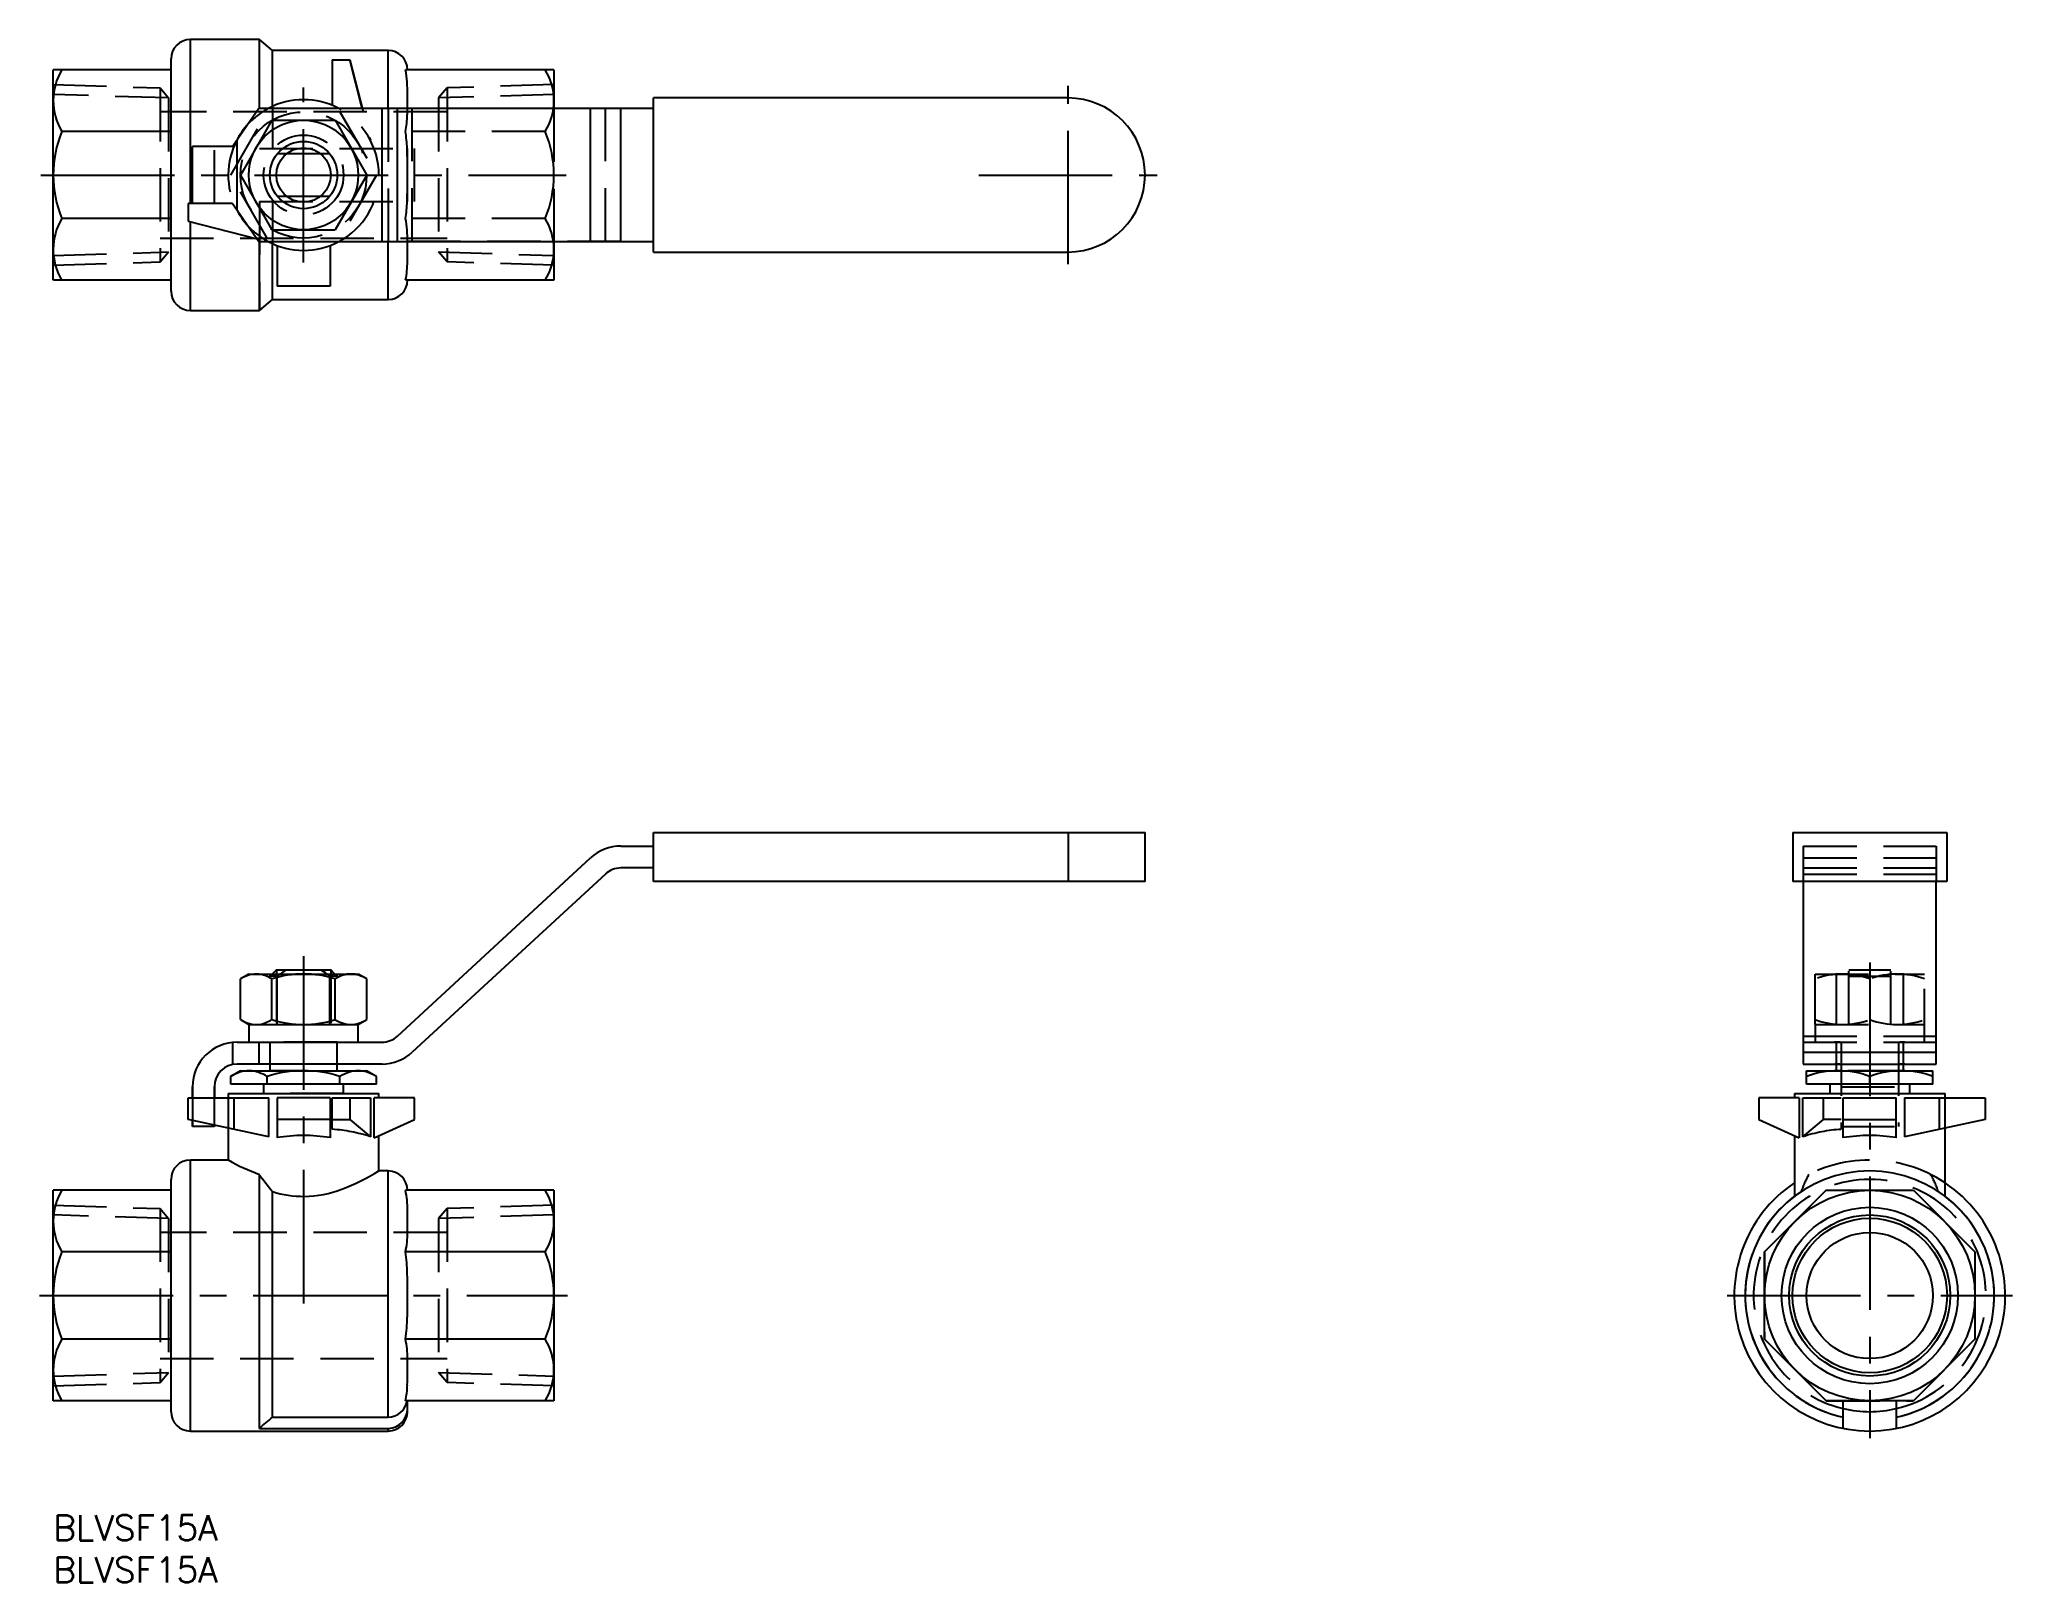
# Model space of a CAD drawing. Extents: x -2 to 233, y -8 to 175.
import ezdxf

# ---------------------------------------------------------------- set-up
doc = ezdxf.new("R2010")
doc.units = 0
doc.header["$LTSCALE"] = 0.5
doc.linetypes.add('CENTER', pattern=[50.8, 31.75, -6.35, 6.35, -6.35])
doc.linetypes.add('DASHED', pattern=[19.05, 12.7, -6.35])
for name, color, linetype in [('MSM_CENTER', 1, 'CENTER'), ('MSM_CONTINUOUS', 7, 'CONTINUOUS'), ('MSM_DASHED', 4, 'DASHED'), ('MSM_NARROW', 5, 'CONTINUOUS'), ('MSM_PART_NUMBER', 7, 'CONTINUOUS')]:
    doc.layers.add(name, color=color, linetype=linetype)
doc.styles.get("Standard").update_dxf_attribs({"font": 'txt.shx', "height": 3, "bigfont": 'bigfont.shx'})

# ---------------------------------------------------------------- blocks, each defined once
blk = doc.blocks.new('*U2')
at = {"layer": 'MSM_PART_NUMBER'}
blk.add_text('BLVSF15A', height=3, dxfattribs=at).set_placement((0, -3))
blk = doc.blocks.new('*U3')
at = {"layer": 'MSM_PART_NUMBER'}
blk.add_text('BLVSF15A', height=3, dxfattribs=at).set_placement((0, -8))

msp = doc.modelspace()

# ---------------------------------------------------------------- linework, layer by layer
at = {"layer": 'MSM_CENTER'}
for p, q in [((29.75, 148.82), (29.75, 169.64)), ((120.6, 148.62), (120.6, 169.84)), ((-1.46, 159.23), (60.96, 159.23)), ((109.99, 159.23), (131.21, 159.23)), ((29.75, 66.43), (29.75, 24.47)), ((215.88, 65.66), (215.88, 9.14)), ((-1.63, 26.1), (61.13, 26.1)), ((198.92, 26.1), (232.85, 26.1))]:
    msp.add_line(p, q, dxfattribs=at)
at = {"layer": 'MSM_CONTINUOUS'}
for p, q in [((24.5, 175.33), (16.3, 175.33)), ((16.3, 155.83), (16.3, 175.33)), ((26.06, 174.03), (24.5, 175.33)), ((24.5, 167.14), (24.5, 175.33)), ((39.8, 174.03), (26.06, 174.03)), ((26.06, 167.39), (26.06, 174.03)), ((39.8, 167.14), (39.8, 174.03)), ((14, 171.73), (0, 171.73)), ((0, 146.73), (0, 171.73)), ((14, 145.43), (14, 173.03)), ((33.15, 172.93), (35.25, 172.93)), ((33.15, 172.93), (33.15, 167.51)), ((36.73, 167.13), (35.25, 172.93)), ((59.5, 171.73), (41.86, 171.73)), ((59.5, 171.73), (59.5, 167.13)), ((24.45, 167.13), (21.85, 163.41)), ((71.35, 167.13), (24.45, 167.13)), ((39.08, 151.33), (39.08, 167.13)), ((40.91, 151.33), (40.91, 167.13)), ((63.86, 151.33), (63.86, 167.13)), ((67.46, 151.33), (67.46, 167.13)), ((71.35, 150.08), (71.35, 168.38)), ((120.6, 168.38), (71.35, 168.38)), ((14, 164.41), (1.03, 164.41)), ((26, 165.73), (22.24, 159.23)), ((26, 165.73), (33.5, 165.73)), ((33.5, 165.73), (37.26, 159.23)), ((16.55, 155.83), (16.55, 162.63)), ((21.31, 162.63), (16.55, 162.63)), ((21.31, 162.63), (21.78, 163.31)), ((21.85, 155.06), (21.85, 163.41)), ((32.87, 161.73), (26.63, 161.73)), ((22.24, 159.23), (26, 152.73)), ((37.26, 159.23), (33.5, 152.73)), ((16.05, 155.83), (16.05, 153.73)), ((21.31, 155.83), (16.05, 155.83)), ((21.31, 155.83), (21.78, 155.16)), ((21.85, 155.06), (24.45, 151.33)), ((26.63, 156.73), (32.87, 156.73)), ((14, 154.06), (1.03, 154.06)), ((16.05, 153.73), (24.23, 151.65)), ((16.3, 143.13), (16.3, 153.66)), ((26, 152.73), (33.5, 152.73)), ((24.45, 151.33), (71.35, 151.33)), ((24.5, 143.13), (24.5, 151.32)), ((25.47, 151.33), (25.62, 151.29)), ((26.06, 144.43), (26.06, 151.08)), ((26.6, 150.86), (26.6, 146.03)), ((32.9, 150.86), (32.9, 146.03)), ((39.8, 144.43), (39.8, 151.33)), ((59.5, 151.33), (59.5, 146.73)), ((71.35, 150.08), (120.6, 150.08)), ((14, 146.73), (0.02, 146.73)), ((32.9, 146.03), (26.6, 146.03)), ((59.5, 146.73), (41.86, 146.73)), ((16.3, 143.13), (24.5, 143.13)), ((24.5, 143.13), (26.06, 144.43)), ((26.06, 144.43), (39.8, 144.43)), ((71.35, 75.3), (71.35, 81.1)), ((71.35, 81.1), (129.75, 81.1)), ((120.6, 81.1), (120.6, 75.3)), ((129.75, 75.3), (129.75, 81.1)), ((206.73, 81.1), (206.73, 75.3)), ((206.73, 81.1), (225.03, 81.1)), ((225.03, 81.1), (225.03, 75.3)), ((40.91, 56.92), (63.86, 78.1)), ((67.46, 79.5), (71.35, 79.5)), ((65.62, 76.18), (42.67, 55)), ((71.35, 76.9), (67.46, 76.9)), ((129.75, 75.3), (71.35, 75.3)), ((225.03, 75.3), (206.73, 75.3)), ((207.98, 75.3), (207.98, 53.6)), ((223.78, 53.6), (223.78, 75.3)), ((23.25, 64.3), (22.24, 63.72)), ((22.24, 58.88), (22.24, 63.72)), ((23.25, 64.3), (36.25, 64.3)), ((26, 58.88), (26, 63.72)), ((26.52, 64.8), (26.02, 64.3)), ((26.52, 64.8), (32.98, 64.8)), ((33.48, 64.3), (32.98, 64.8)), ((33.5, 58.88), (33.5, 63.72)), ((37.26, 63.72), (36.25, 64.3)), ((37.26, 58.88), (37.26, 63.72)), ((22.24, 58.88), (23.25, 58.3)), ((36.25, 58.3), (37.26, 58.88)), ((23.25, 58.3), (23.25, 56.2)), ((23.25, 58.3), (36.25, 58.3)), ((36.25, 56.2), (36.25, 58.3)), ((21.31, 56.17), (21.31, 53.55)), ((21.85, 56.2), (39.08, 56.2)), ((24.45, 56.2), (24.45, 53.6)), ((207.98, 55), (223.78, 55)), ((22.25, 52.8), (21.09, 52.13)), ((21.09, 51.2), (21.09, 52.13)), ((39.08, 53.6), (21.85, 53.6)), ((22.25, 52.8), (37.25, 52.8)), ((25.42, 51.2), (25.42, 52.13)), ((25.75, 53.6), (25.75, 52.8)), ((33.75, 52.8), (33.75, 53.6)), ((34.08, 51.2), (34.08, 52.13)), ((38.41, 52.13), (37.25, 52.8)), ((38.41, 51.2), (38.41, 52.13)), ((207.98, 53.6), (223.78, 53.6)), ((208.38, 52.8), (223.38, 52.8)), ((208.38, 51.2), (208.38, 52.8)), ((211.88, 53.6), (211.88, 52.8)), ((215.88, 51.2), (215.88, 52.13)), ((219.88, 52.8), (219.88, 53.6)), ((223.38, 51.2), (223.38, 52.8)), ((16.05, 47), (16.05, 49.6)), ((16.05, 49.6), (25.62, 49.6)), ((16.55, 49.6), (16.55, 50.9)), ((19.15, 50.9), (19.15, 49.6)), ((20.8, 50.1), (20.8, 49.6)), ((20.8, 50.1), (38.7, 50.1)), ((38.41, 51.2), (21.09, 51.2)), ((25, 51.2), (25, 50.1)), ((25.62, 44.97), (25.62, 49.6)), ((32.9, 49.6), (26.6, 49.6)), ((26.6, 49.6), (26.6, 44.85)), ((32.9, 49.6), (32.9, 44.85)), ((34.5, 50.1), (34.5, 51.2)), ((42.95, 49.6), (38.13, 49.6)), ((38.13, 44.85), (38.13, 49.6)), ((38.7, 49.6), (38.7, 50.1)), ((42.95, 47), (42.95, 49.6)), ((202.68, 49.6), (202.68, 47)), ((207.51, 49.6), (202.68, 49.6)), ((206.93, 50.1), (206.93, 49.6)), ((206.93, 50.1), (224.83, 50.1)), ((207.51, 49.6), (207.51, 44.85)), ((223.38, 51.2), (208.38, 51.2)), ((211.13, 51.2), (211.13, 50.1)), ((212.73, 49.6), (219.03, 49.6)), ((212.73, 44.85), (212.73, 49.6)), ((219.03, 44.85), (219.03, 49.6)), ((220.02, 49.6), (229.58, 49.6)), ((220.02, 49.6), (220.02, 44.97)), ((220.63, 50.1), (220.63, 51.2)), ((224.83, 49.6), (224.83, 50.1)), ((229.58, 49.6), (229.58, 47)), ((25.62, 44.97), (16.05, 47)), ((32.9, 47), (26.6, 47)), ((38.13, 44.85), (42.95, 47)), ((202.68, 47), (207.51, 44.85)), ((212.73, 47), (219.03, 47)), ((229.58, 47), (220.02, 44.97)), ((16.55, 46.2), (16.55, 46.89)), ((19.15, 46.2), (16.55, 46.2)), ((19.15, 46.34), (19.15, 46.2)), ((20.8, 45.99), (20.8, 42.2)), ((38.7, 40.9), (38.7, 45.11)), ((206.93, 45.11), (206.93, 37.89)), ((224.83, 37.89), (224.83, 45.99)), ((14, 12.3), (14, 39.9)), ((20.8, 42.2), (16.3, 42.2)), ((16.3, 10), (16.3, 42.2)), ((24.5, 10.31), (24.5, 40.48)), ((39.8, 40.9), (38.7, 40.9)), ((39.8, 11.64), (39.8, 40.9)), ((14, 38.6), (0, 38.6)), ((0, 13.6), (0, 38.6)), ((26.06, 11.64), (26.06, 38.45)), ((59.49, 38.6), (41.86, 38.6)), ((59.5, 38.6), (59.5, 13.6)), ((203.38, 31.28), (210.71, 38.6)), ((210.71, 38.6), (221.06, 38.6)), ((221.06, 38.6), (228.38, 31.28)), ((14, 31.28), (1.03, 31.28)), ((58.47, 31.28), (41.86, 31.28)), ((203.38, 20.92), (203.38, 31.28)), ((228.38, 31.28), (228.38, 20.92)), ((14, 20.92), (1.03, 20.92)), ((58.47, 20.92), (41.86, 20.92)), ((210.71, 13.6), (203.38, 20.92)), ((228.38, 20.92), (221.06, 13.6)), ((14, 13.6), (0, 13.6)), ((59.48, 13.6), (41.86, 13.6)), ((42.1, 12.3), (42.1, 13.6)), ((221.06, 13.6), (210.71, 13.6)), ((212.73, 10.32), (212.73, 13.6)), ((219.03, 13.6), (219.03, 10.31)), ((16.3, 10), (39.8, 10)), ((24.5, 10.31), (39.8, 10.31)), ((26.06, 11.64), (39.8, 11.64)), ((39.8, 10.31), (39.8, 10))]:
    msp.add_line(p, q, dxfattribs=at)
for centre, radius in [((29.75, 159.23), 6.5), ((29.75, 159.23), 4), ((215.88, 26.1), 12.5), ((215.88, 26.1), 9.57), ((215.88, 26.1), 9.18), ((215.88, 26.1), 7.5)]:
    msp.add_circle(centre, radius, dxfattribs=at)
for centre, radius, start, end in [((16.3, 173.03), 2.3, 90, 180), ((39.8, 171.73), 2.3, 0, 90), ((7.02, 168.07), 7.02, 148.5797, 211.4203), ((35.5, 170.09), 6.57, 1.9025, 14.451), ((52.5, 168.07), 7.01, 328.5006, 31.4994), ((-23.45, 167.93), 65.56, 359.2997, 2.078), ((29.75, 159.23), 8.95, 61.9676, 118.0324), ((25.19, 167.09), 16.91, 357.4227, 0.1606), ((120.6, 159.23), 9.15, 270, 90), ((13.53, 159.23), 13.53, 157.5, 202.5), ((29.75, 159.23), 8.95, 137.2795, 152.9205), ((33.31, 166.39), 8.77, 346.9797, 359.5987), ((25.93, 161.74), 16.15, 2.2952, 9.5323), ((45.97, 159.23), 13.53, 337.5, 22.5), ((-43.84, 159.9), 85.94, 359.5582, 1.6584), ((-43.84, 158.57), 85.94, 358.3416, 0.4418), ((29.75, 159.23), 8.95, 207.0795, 222.7205), ((28.02, 156.51), 14.05, 349.9269, 358.2456), ((7.01, 150.4), 7.01, 148.5519, 211.0117), ((35.15, 152.35), 6.92, 2.9996, 14.2812), ((9.9, 151.13), 32.2, 0.3522, 2.8042), ((52.48, 150.39), 7.02, 328.5797, 31.4203), ((29.75, 159.23), 8.95, 241.9676, 298.0324), ((-67.66, 150.58), 109.77, 359.1541, 0.3941), ((31.18, 148.85), 10.91, 348.7889, 0.5409), ((16.3, 145.43), 2.3, 180, 270), ((39.8, 146.73), 2.3, 270, 0), ((67.46, 74.2), 5.3, 90, 132.7), ((67.46, 74.2), 2.7, 90, 132.7), ((24.82, 59.33), 5.09, 110.4471, 120.4004), ((24.12, 61.3), 3, 67.8739, 111.1088), ((23.42, 59.33), 5.09, 59.5993, 68.9318), ((29.75, 51.88), 12.42, 72.412, 107.588), ((35.29, 53.06), 13.98, 122.8927, 126.5029), ((23.58, 52.16), 15.08, 53.6285, 56.9759), ((35.96, 59.58), 4.82, 108.157, 120.6233), ((35.38, 61.35), 2.95, 71.7165, 108.2835), ((34.75, 59.46), 4.94, 59.5383, 71.6815), ((24.82, 63.27), 5.09, 239.5996, 249.5529), ((23.42, 63.27), 5.09, 291.0682, 300.4007), ((29.75, 70.72), 12.42, 252.412, 287.588), ((35.96, 63.02), 4.82, 239.3767, 251.843), ((34.75, 63.14), 4.94, 288.3185, 300.4617), ((24.12, 61.3), 3, 248.8912, 292.1261), ((35.38, 61.25), 2.95, 251.7165, 288.2835), ((39.08, 58.9), 2.7, 270, 312.7), ((21.85, 50.9), 5.3, 90, 180), ((39.08, 58.9), 5.3, 270, 312.7), ((21.85, 50.9), 2.7, 90, 180), ((23.98, 47.22), 5.7, 108.498, 120.4712), ((23.26, 49.39), 3.41, 69.937, 108.5409), ((22.48, 47.11), 5.82, 59.6059, 70.4165), ((29.75, 38.47), 14.33, 72.412, 107.588), ((36.95, 47.25), 5.66, 108.1289, 120.4989), ((36.25, 49.41), 3.39, 71.9215, 108.0785), ((35.59, 47.36), 5.54, 59.3663, 72.006), ((212.13, 41.97), 10.83, 69.7438, 110.2562), ((219.63, 41.97), 10.83, 69.7454, 110.2546), ((29.75, 25.52), 19.59, 80.7452, 99.2548), ((215.88, 25.52), 19.59, 80.7452, 99.2548), ((16.3, 39.9), 2.3, 90, 180), ((33.76, 65.18), 26.38, 240.5806, 249.454), ((5222.09, 4044.01), 6560.74, 217.605892, 217.628216), ((25.46, 62.26), 25.13, 290.6053, 301.7989), ((39.8, 38.6), 2.3, 0, 90), ((215.88, 26.1), 14.8, 282.2887, 257.7113), ((7.02, 34.94), 7.02, 148.5797, 211.4203), ((29.84, 50.87), 12.99, 253.0598, 270.0773), ((29.59, 51.34), 13.46, 271.1416, 290.4756), ((32.77, 36.5), 9.33, 358.3891, 12.9798), ((52.48, 34.94), 7.02, 328.5797, 31.4203), ((215.88, 26.1), 16.1, 123.7728, 56.2272), ((-54.54, 34.94), 96.64, 359.2074, 0.7742), ((32.85, 33.36), 9.25, 346.9896, 1.4918), ((13.53, 26.1), 13.53, 157.5, 202.5), ((26.4, 28.63), 15.68, 0.4882, 9.7292), ((45.97, 26.1), 13.53, 337.5, 22.5), ((-162.47, 26.01), 204.57, 359.3029, 0.7706), ((26.05, 23.62), 16.03, 350.311, 359.6449), ((7.02, 17.26), 7.02, 148.5769, 211.4231), ((32.88, 18.84), 9.22, 358.4839, 13.0347), ((52.48, 17.26), 7.02, 328.5769, 31.4231), ((-51.9, 17.19), 94, 358.9298, 0.8574), ((34.02, 15.51), 8.07, 346.3249, 359.5068), ((16.3, 12.3), 2.3, 180, 270), ((39.78, 13.95), 2.31, 270.4766, 351.2524), ((39.8, 12.3), 2.3, 270, 0), ((39.78, 12.63), 2.32, 270.9389, 0.3792), ((215.88, 26.1), 13.8, 256.8053, 283.1947), ((-709.87, 874.76), 1134.27, 310.34865, 310.45215)]:
    msp.add_arc(centre, radius, start, end, dxfattribs=at)
at = {"layer": 'MSM_DASHED'}
for p, q in [((35.25, 172.93), (37.69, 163.37)), ((0, 169.97), (12.7, 169.57)), ((12.7, 169.57), (12.7, 148.9)), ((12.7, 169.57), (13.7, 168.38)), ((46.8, 169.57), (45.8, 168.38)), ((59.5, 169.97), (46.8, 169.57)), ((46.8, 169.57), (46.8, 148.9)), ((13.7, 168.38), (0, 168.8)), ((46.8, 166.73), (12.7, 166.73)), ((13.7, 168.38), (13.7, 150.09)), ((21.09, 159.23), (25.42, 166.73)), ((26.06, 167.39), (26.06, 162.38)), ((34.08, 166.73), (38.41, 159.23)), ((39.8, 167.14), (39.8, 151.33)), ((42.67, 151.33), (42.67, 167.13)), ((59.5, 168.8), (45.8, 168.38)), ((45.8, 168.38), (45.8, 150.09)), ((59.5, 167.13), (59.5, 151.33)), ((65.62, 151.33), (65.62, 167.13)), ((58.47, 164.41), (41.86, 164.41)), ((19.15, 155.83), (19.15, 162.63)), ((21.78, 163.31), (21.85, 163.41)), ((24.5, 162.38), (42.95, 162.38)), ((42.1, 156.08), (42.1, 162.38)), ((42.95, 156.08), (42.95, 162.38)), ((25.42, 151.73), (21.09, 159.23)), ((38.41, 159.23), (34.08, 151.73)), ((21.78, 155.16), (21.85, 155.06)), ((24.5, 156.08), (42.95, 156.08)), ((24.5, 156.08), (24.5, 143.13)), ((26.06, 156.08), (26.06, 151.08)), ((58.47, 154.06), (41.86, 154.06)), ((0, 149.66), (13.7, 150.09)), ((12.7, 151.73), (46.8, 151.73)), ((12.7, 148.9), (13.7, 150.09)), ((67.46, 151.33), (39.08, 151.33)), ((45.8, 150.09), (59.5, 149.66)), ((46.8, 148.9), (45.8, 150.09)), ((0, 148.5), (12.7, 148.9)), ((59.5, 148.5), (46.8, 148.9)), ((207.98, 79.5), (223.78, 79.5)), ((207.98, 79.5), (207.98, 75.3)), ((207.98, 78.1), (223.78, 78.1)), ((223.78, 79.5), (223.78, 75.3)), ((207.98, 76.9), (223.78, 76.9)), ((207.98, 76.18), (223.78, 76.18)), ((26.02, 64.3), (25.75, 64.03)), ((25.75, 64.3), (25.75, 64.03)), ((26.63, 64.03), (25.75, 64.03)), ((26.52, 64.8), (26.52, 58.3)), ((26.63, 58.3), (26.63, 64.03)), ((33.75, 64.03), (32.87, 64.03)), ((32.87, 58.3), (32.87, 64.03)), ((32.98, 64.8), (32.98, 58.3)), ((33.75, 64.03), (33.48, 64.3)), ((33.75, 64.03), (33.75, 64.3)), ((209.38, 64.3), (222.38, 64.3)), ((209.38, 58.31), (209.38, 64.29)), ((211.88, 64.3), (211.88, 58.3)), ((213.38, 64.8), (218.38, 64.8)), ((213.38, 58.3), (213.38, 64.8)), ((213.38, 64.03), (218.38, 64.03)), ((215.88, 63.72), (215.88, 58.88)), ((218.38, 58.3), (218.38, 64.8)), ((219.88, 58.3), (219.88, 64.3)), ((222.38, 56.2), (222.38, 64.3)), ((207.98, 56.92), (223.78, 56.92)), ((209.38, 58.3), (209.38, 56.2)), ((209.38, 58.3), (222.38, 58.3)), ((33.75, 56.2), (25.75, 56.2)), ((25.75, 56.2), (25.75, 53.6)), ((33.75, 53.6), (33.75, 56.2)), ((207.98, 56.2), (223.78, 56.2)), ((211.88, 56.2), (211.88, 53.6)), ((212.48, 56.17), (212.48, 45.85)), ((219.28, 56.17), (219.28, 46.2)), ((219.88, 53.6), (219.88, 56.2)), ((29.75, 52.8), (25.75, 52.8)), ((219.63, 52.8), (211.88, 52.8)), ((16.55, 50.9), (16.55, 46.2)), ((19.15, 46.2), (19.15, 50.9)), ((20.8, 49.6), (20.8, 45.99)), ((21.47, 49.6), (21.47, 45.85)), ((34.08, 51.2), (25, 51.2)), ((34.5, 50.1), (25, 50.1)), ((33.15, 45.85), (33.15, 49.6)), ((33.15, 49.6), (37.69, 49.6)), ((35.25, 49.6), (35.25, 47)), ((37.69, 49.6), (37.69, 44.97)), ((207.51, 49.6), (206.93, 49.6)), ((207.94, 49.6), (212.48, 49.6)), ((207.94, 44.97), (207.94, 49.6)), ((210.38, 47), (210.38, 49.6)), ((215.88, 51.2), (211.13, 51.2)), ((212.48, 50.9), (219.28, 50.9)), ((224.16, 45.85), (224.16, 49.6)), ((224.83, 45.99), (224.83, 49.6)), ((33.15, 47), (35.25, 47)), ((35.25, 47), (37.69, 44.97)), ((207.94, 44.97), (210.38, 47)), ((212.48, 47), (210.38, 47)), ((212.48, 46.2), (219.28, 46.2)), ((210.71, 38.6), (203.38, 31.28)), ((0, 36.83), (12.7, 36.44)), ((13.7, 35.24), (0, 35.67)), ((12.7, 36.44), (12.7, 15.76)), ((12.7, 36.44), (13.7, 35.24)), ((13.7, 35.24), (13.7, 16.96)), ((46.8, 36.44), (45.8, 35.24)), ((59.5, 35.67), (45.8, 35.24)), ((45.8, 35.24), (45.8, 16.96)), ((59.5, 36.83), (46.8, 36.44)), ((46.8, 36.44), (46.8, 15.76)), ((46.8, 33.6), (12.7, 33.6)), ((203.38, 31.28), (203.38, 20.92)), ((203.38, 20.92), (210.71, 13.6)), ((0, 16.53), (13.7, 16.96)), ((12.7, 18.6), (46.8, 18.6)), ((12.7, 15.76), (13.7, 16.96)), ((45.8, 16.96), (59.5, 16.53)), ((46.8, 15.76), (45.8, 16.96)), ((0, 15.37), (12.7, 15.76)), ((59.5, 15.37), (46.8, 15.76)), ((42.07, 13.6), (42.1, 13.6)), ((210.71, 13.6), (221.06, 13.6))]:
    msp.add_line(p, q, dxfattribs=at)
for radius in [7.5, 4.75]:
    msp.add_circle((29.75, 159.23), radius, dxfattribs=at)
for centre, radius, start, end in [((29.75, 159.23), 8.95, 118.0324, 137.2795), ((29.75, 159.23), 8.95, 298.0324, 62.0938), ((29.68, 159.22), 8.88, 151.8584, 207.1848), ((29.75, 159.23), 8.95, 222.7205, 242.4984), ((37.87, 49.65), 18.26, 126.6341, 128.0088), ((21.63, 49.65), 18.26, 51.9912, 53.3659), ((212.63, 54.91), 9.39, 69.7455, 110.2545), ((219.13, 54.91), 9.39, 69.7484, 110.2516), ((212.63, 67.69), 9.39, 249.7438, 290.2562), ((219.13, 67.69), 9.39, 249.7438, 290.2562), ((211.7, 45.1), 11.1, 85.9649, 89.9596), ((220.09, 44.24), 11.96, 90.185, 93.8906), ((211.7, 47.87), 5.73, 82.0976, 89.8516), ((220.08, 47.76), 5.84, 90.2213, 97.8295), ((32.03, 27.95), 17.93, 71.6048, 86.4177), ((213.49, 28.52), 17.35, 93.3338, 108.6437), ((215.88, 26.1), 13.8, 283.1947, 256.8053), ((215.88, 26.1), 16.1, 56.2272, 123.7728), ((219.53, 34.4), 12.47, 150.875, 161.0585), ((212.23, 34.4), 12.47, 18.9415, 29.125), ((215.88, 26.1), 14.8, 123.4322, 257.7113), ((215.88, 26.1), 14.8, 282.2887, 56.5678)]:
    msp.add_arc(centre, radius, start, end, dxfattribs=at)
at = {"layer": 'MSM_NARROW'}
for centre, radius in [((29.75, 159.23), 3.23), ((215.88, 26.1), 10.48)]:
    msp.add_circle(centre, radius, dxfattribs=at)

# ---------------------------------------------------------------- block references
at = {"layer": 'MSM_CONTINUOUS'}
for name in ['*U2', '*U3']:
    msp.add_blockref(name, (0, 0), dxfattribs=at)

doc.saveas('drawing.dxf')
